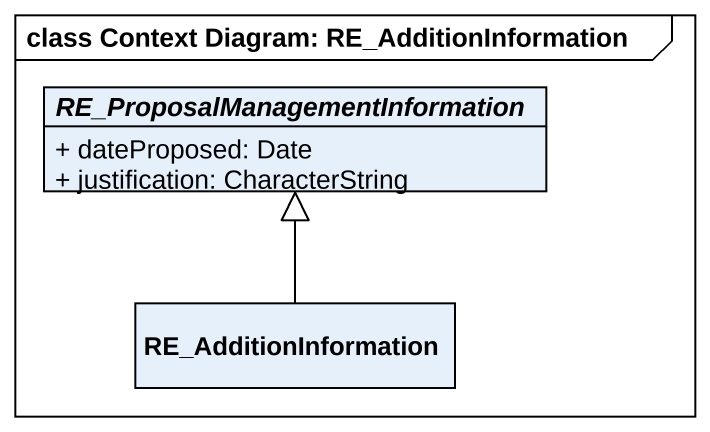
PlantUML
@startuml
mainframe class Context Diagram: RE_AdditionInformation
hide circle
hide empty members
skinparam classAttributeIconSize 0
abstract class "RE_ProposalManagementInformation" as RE_ProposalManagementInforma {
  + dateProposed: Date
  + justification: CharacterString
}
class RE_AdditionInformation
RE_AdditionInformation -up-|> RE_ProposalManagementInforma
@enduml
